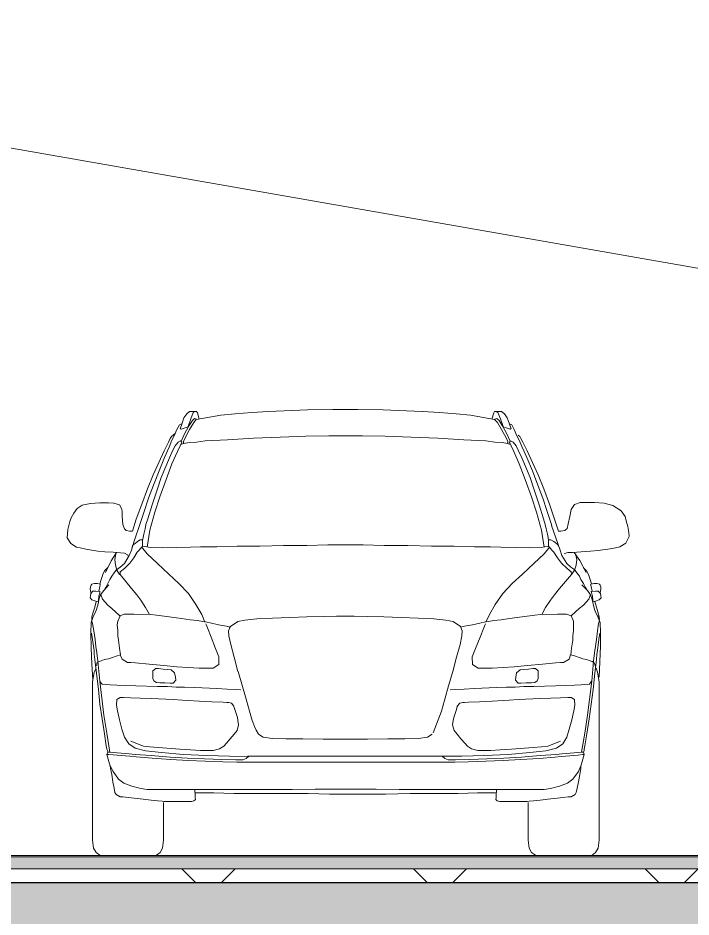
# Model space of a CAD drawing. Header units: millimetres. Extents: x 51154 to 151340, y -24069 to 30962.
# Drawn here: x 66557 to 69023, y -10575 to -7280 of the extents above; entities that cross this region are included whole.
import ezdxf

# ---------------------------------------------------------------- set-up
doc = ezdxf.new("R2010")
doc.units = ezdxf.units.MM
for name, color, linetype, lineweight in [('Общие ребра', 7, 'Continuous', 9), ('Отделка 1 _4_-1', 7, 'Continuous', 9), ('Стены', 7, 'Continuous', 9), ('Структура _1_', 7, 'Continuous', 18), ('Штриховка разреза-2', 7, 'Continuous', 9)]:
    doc.layers.add(name, color=color, linetype=linetype, lineweight=lineweight)
doc.layers.add('Парковка-1', color=7, linetype='Continuous', lineweight=9, true_color=0xaaaaaa)
doc.layers.add('Элементы узлов-1', color=7, linetype='Continuous', lineweight=9, true_color=0xaaaaaa)

# ---------------------------------------------------------------- blocks, each defined once
blk = doc.blocks.new('Стена монолитная - Стена монолитная-463893-Разрез 1-1')
at = {"layer": 'Стены'}
blk.add_line((61831.6, -10450), (82083.6, -10450), dxfattribs=at)
blk = doc.blocks.new('Парковка_одиночная - Средний класс 5500х2500мм-8505123-Разрез 1-1')
at = {"layer": 'Элементы узлов-1'}
for p, q in [((67175, -8731.1), (67164.9, -8745.8)), ((67185.8, -8722.6), (67175, -8731.1)), ((67188.1, -8721.8), (67185.8, -8722.6)), ((67188.1, -8721.8), (67205.9, -8721.8)), ((67198.9, -8725.7), (67189.7, -8748.9)), ((67205.9, -8721.8), (67198.9, -8725.7)), ((67205.9, -8721.8), (67208.2, -8721.8)), ((67208.2, -8721.8), (67211.3, -8721.8)), ((67214.4, -8727.2), (67211.3, -8721.8)), ((67220.6, -8749.7), (67214.4, -8727.2)), ((67299.5, -8735.7), (67352.1, -8730.3)), ((67352.1, -8730.3), (67413.2, -8725.7)), ((67413.2, -8725.7), (67475.1, -8721.8)), ((67475.1, -8721.8), (67617.9, -8716.4)), ((67617.9, -8716.4), (67710.8, -8715)), ((67710.8, -8715), (67756.6, -8715)), ((67756.6, -8715), (67802.4, -8715)), ((67802.4, -8715), (67895.3, -8716.4)), ((67895.3, -8716.4), (68038.2, -8721.8)), ((68039.7, -8721.8), (68101.6, -8725.7)), ((68101.6, -8725.7), (68162.7, -8730.3)), ((68162.7, -8730.3), (68215.3, -8735.7)), ((68293.4, -8749.7), (68300.4, -8727.2)), ((68300.4, -8727.2), (68303.5, -8721.8)), ((68305, -8721.8), (68303.5, -8721.8)), ((68307.3, -8721.8), (68305, -8721.8)), ((68325.1, -8721.8), (68307.3, -8721.8)), ((68308.9, -8721.8), (68315.8, -8725.7)), ((68315.8, -8725.7), (68325.1, -8748.9)), ((68325.1, -8721.8), (68329, -8722.6)), ((68329, -8722.6), (68339.8, -8731.1)), ((68339.8, -8731.1), (68349.9, -8745.8)), ((67157.9, -8764.4), (67151, -8785.3)), ((67164.9, -8745.8), (67157.9, -8764.4)), ((67189.7, -8748.9), (67180.4, -8776.7)), ((67184.2, -8772.9), (67195.8, -8755.1)), ((67200.5, -8762.8), (67185.8, -8788.3)), ((67195.8, -8755.1), (67203.6, -8747.4)), ((67209.8, -8752), (67200.5, -8762.8)), ((67203.6, -8747.4), (67210.5, -8750.4)), ((67210.5, -8751.2), (67299.5, -8735.7)), ((68215.3, -8735.7), (68303.5, -8751.2)), ((68303.5, -8752), (68314.3, -8762.8)), ((68311.2, -8747.4), (68304.2, -8750.4)), ((68319.7, -8755.1), (68311.2, -8747.4)), ((68314.3, -8762.8), (68329, -8788.3)), ((68331.3, -8772.9), (68319.7, -8755.1)), ((68325.1, -8748.9), (68334.4, -8776.7)), ((68349.9, -8745.8), (68356.8, -8764.4)), ((68356.8, -8764.4), (68363.8, -8785.3)), ((67139.4, -8787.6), (67129.3, -8810.8)), ((67148.7, -8771.3), (67139.4, -8787.6)), ((67155.6, -8766.7), (67148.7, -8771.3)), ((67154.1, -8786.8), (67151, -8784.5)), ((67169.5, -8782.2), (67154.1, -8786.8)), ((67168.8, -8799.2), (67184.2, -8772.9)), ((67176.5, -8779.8), (67169.5, -8782.2)), ((67185.8, -8788.3), (67169.5, -8818.5)), ((67181.1, -8777.5), (67176.5, -8779.8)), ((68329, -8788.3), (68345.2, -8818.5)), ((68346, -8799.2), (68331.3, -8772.9)), ((68332.9, -8777.5), (68345.2, -8782.2)), ((68345.2, -8782.2), (68360.7, -8786.8)), ((68357.6, -8766.7), (68366.1, -8771.3)), ((68360.7, -8786.8), (68363.8, -8784.5)), ((68366.1, -8771.3), (68375.4, -8787.6)), ((68375.4, -8787.6), (68385.5, -8810.8)), ((67107.7, -8834.8), (67114.6, -8820.8)), ((67120.8, -8827), (67110.8, -8852.5)), ((67114.6, -8820.8), (67119.3, -8813.9)), ((67119.3, -8813.9), (67133.4, -8801.4)), ((67129.3, -8810.8), (67120.8, -8827)), ((67152.5, -8830.1), (67143.2, -8834.8)), ((67157.2, -8834.8), (67152.5, -8830.1)), ((67154.1, -8830.9), (67168.8, -8799.2)), ((67169.5, -8818.5), (67163.4, -8832.4)), ((67243, -8830.1), (67210.5, -8834)), ((67324.2, -8825.5), (67243, -8830.1)), ((67419.4, -8820.1), (67324.2, -8825.5)), ((67517.6, -8816.2), (67419.4, -8820.1)), ((67612, -8813.1), (67517.6, -8816.2)), ((67695.5, -8811.5), (67612, -8813.1)), ((67728.8, -8810.8), (67695.5, -8811.5)), ((67756.6, -8810.8), (67728.8, -8810.8)), ((67784.5, -8810.8), (67756.6, -8810.8)), ((67819.3, -8811.5), (67784.5, -8810.8)), ((67902, -8813.1), (67819.3, -8811.5)), ((67997.2, -8816.2), (67902, -8813.1)), ((68095.4, -8820.1), (67997.2, -8816.2)), ((68190.5, -8825.5), (68095.4, -8820.1)), ((68271.8, -8830.1), (68190.5, -8825.5)), ((68304.2, -8834), (68271.8, -8830.1)), ((68345.2, -8818.5), (68351.4, -8832.4)), ((68359.9, -8830.9), (68346, -8799.2)), ((68357.6, -8834.8), (68362.2, -8830.1)), ((68362.2, -8830.1), (68371.5, -8834.8)), ((68385.5, -8810.8), (68394, -8827)), ((68395.5, -8813.9), (68390.1, -8808.5)), ((68394, -8827), (68404, -8852.5)), ((68400.1, -8820.8), (68395.5, -8813.9)), ((68407.1, -8834.8), (68400.1, -8820.8)), ((67092.2, -8866.5), (67107.7, -8834.8)), ((67110.8, -8852.5), (67093, -8891.2)), ((67124.7, -8864.1), (67111.5, -8892)), ((67132.4, -8847.9), (67124.7, -8864.1)), ((67143.2, -8834.8), (67132.4, -8847.9)), ((67140.9, -8868.8), (67151, -8847.9)), ((67151, -8847.9), (67157.2, -8834.8)), ((67164.1, -8839.4), (67153.1, -8843.3)), ((67163.4, -8832.4), (67163.4, -8837.1)), ((67163.4, -8837.1), (67165.7, -8839.4)), ((67183.5, -8836.3), (67164.1, -8839.4)), ((67210.5, -8834), (67183.5, -8836.3)), ((68331.3, -8836.3), (68304.2, -8834)), ((68350.6, -8839.4), (68331.3, -8836.3)), ((68351.4, -8837.1), (68349.1, -8839.4)), ((68361.5, -8843.3), (68350.6, -8839.4)), ((68351.4, -8832.4), (68351.4, -8837.1)), ((68364.6, -8847.9), (68357.6, -8834.8)), ((68373.9, -8868.8), (68364.6, -8847.9)), ((68371.5, -8834.8), (68382.4, -8847.9)), ((68382.4, -8847.9), (68390.1, -8864.1)), ((68390.1, -8864.1), (68403.2, -8892)), ((68404, -8852.5), (68421.8, -8891.2)), ((68422.6, -8866.5), (68407.1, -8834.8)), ((67072.9, -8909), (67092.2, -8866.5)), ((67093, -8891.2), (67073.6, -8939.9)), ((67111.5, -8892), (67081.4, -8963.9)), ((67120.8, -8913.6), (67140.9, -8868.8)), ((68394, -8913.6), (68373.9, -8868.8)), ((68403.2, -8892), (68433.4, -8963.9)), ((68421.8, -8891.2), (68442.7, -8939.9)), ((68441.9, -8909), (68422.6, -8866.5)), ((67052, -8954.6), (67072.9, -8909)), ((67099.2, -8971.7), (67120.8, -8913.6)), ((68415.6, -8971.7), (68394, -8913.6)), ((68462.8, -8954.6), (68441.9, -8909)), ((67031.1, -9005.7), (67052, -8954.6)), ((67073.6, -8939.9), (67052.7, -8991.8)), ((68442.7, -8939.9), (68462, -8991.8)), ((68483.7, -9005.7), (68462.8, -8954.6)), ((67052.7, -8991.8), (67035, -9039.7)), ((67081.4, -8963.9), (67066.7, -9008.8)), ((67076.7, -9034.3), (67099.2, -8971.7)), ((68438.1, -9034.3), (68415.6, -8971.7)), ((68433.4, -8963.9), (68448.1, -9008.8)), ((68462, -8991.8), (68479.8, -9039.7)), ((67010.2, -9062.2), (67031.1, -9005.7)), ((67066.7, -9008.8), (67048.9, -9063.7)), ((68448.1, -9008.8), (68466.7, -9063.7)), ((68504.6, -9062.2), (68483.7, -9005.7)), ((66822.3, -9059.1), (66792.1, -9066)), ((66857.1, -9056.7), (66822.3, -9059.1)), ((66888.8, -9056.7), (66857.1, -9056.7)), ((66908.1, -9057.5), (66888.8, -9056.7)), ((66928.2, -9063.7), (66908.1, -9057.5)), ((67035, -9039.7), (67018.7, -9088.5)), ((67058.2, -9091.5), (67076.7, -9034.3)), ((68456.6, -9091.5), (68438.1, -9034.3)), ((68479.8, -9039.7), (68496.1, -9088.5)), ((68595.8, -9062.9), (68616.7, -9056)), ((68616.7, -9056), (68636.8, -9055.2)), ((68636.8, -9055.2), (68669.3, -9056)), ((68669.3, -9056), (68704.9, -9058.3)), ((68704.9, -9058.3), (68736.6, -9066.8)), ((66761.1, -9094.6), (66751.9, -9112.4)), ((66773.5, -9077.6), (66761.1, -9094.6)), ((66792.1, -9066), (66773.5, -9077.6)), ((66937.5, -9079.9), (66928.2, -9063.7)), ((66938.3, -9090), (66937.5, -9079.9)), ((66938.3, -9105.5), (66938.3, -9090)), ((66990.1, -9117.1), (67010.2, -9062.2)), ((67018.7, -9088.5), (67001.7, -9140.3)), ((67048.9, -9063.7), (67032.6, -9115.5)), ((67039.6, -9157.3), (67058.2, -9091.5)), ((68475.2, -9157.3), (68456.6, -9091.5)), ((68466.7, -9063.7), (68482.1, -9115.5)), ((68496.1, -9088.5), (68513.1, -9140.3)), ((68523.1, -9117.1), (68504.6, -9062.2)), ((68578.8, -9107), (68584.2, -9080.7)), ((68584.2, -9080.7), (68595.8, -9062.9)), ((68736.6, -9066.8), (68767.6, -9086.1)), ((68767.6, -9086.1), (68781.5, -9107)), ((66747.2, -9124.8), (66738.7, -9155)), ((66751.9, -9112.4), (66747.2, -9124.8)), ((66940.6, -9136.4), (66938.3, -9105.5)), ((66976.2, -9161.2), (66990.1, -9117.1)), ((67032.6, -9115.5), (67025.7, -9136.4)), ((68482.1, -9115.5), (68489.1, -9136.4)), ((68537.1, -9161.2), (68523.1, -9117.1)), ((68572.6, -9134.1), (68578.8, -9107)), ((68781.5, -9107), (68786.1, -9123.3)), ((68786.1, -9123.3), (68792.3, -9144.1)), ((66738.7, -9155), (66736.4, -9185.1)), ((66946.8, -9152.7), (66940.6, -9136.4)), ((66953.7, -9158.8), (66946.8, -9152.7)), ((66966.1, -9161.2), (66953.7, -9158.8)), ((67001.7, -9140.3), (66986.2, -9185.9)), ((67022.6, -9151.9), (67017.9, -9171.2)), ((67025.7, -9136.4), (67022.6, -9151.9)), ((67029.5, -9219.9), (67039.6, -9157.3)), ((68484.5, -9219.9), (68475.2, -9157.3)), ((68489.1, -9136.4), (68492.2, -9151.9)), ((68492.2, -9151.9), (68496.8, -9171.2)), ((68512.4, -9139.4), (68543.2, -9230.8)), ((68537.8, -9160.4), (68546.3, -9160.4)), ((68546.3, -9160.4), (68561, -9158.1)), ((68561, -9158.1), (68569.5, -9151.1)), ((68569.5, -9151.1), (68572.6, -9134.1)), ((68792.3, -9144.1), (68795.4, -9165)), ((66736.4, -9185.1), (66750.3, -9206)), ((66974.6, -9161.2), (66966.1, -9161.2)), ((66986.2, -9185.9), (66981.6, -9200.6)), ((67004.8, -9192.9), (66994.7, -9199.1)), ((67013.3, -9192.1), (67004.8, -9192.9)), ((67015.6, -9184.4), (67013.3, -9194.4)), ((67017.9, -9171.2), (67015.6, -9184.4)), ((68496.8, -9171.2), (68499.2, -9184.4)), ((68499.2, -9184.4), (68501.5, -9194.4)), ((68500.7, -9192.1), (68510, -9192.9)), ((68510, -9192.9), (68520.8, -9199.1)), ((68796.9, -9180.5), (68783.8, -9204.5)), ((68795.4, -9165), (68796.9, -9180.5)), ((66750.3, -9206), (66771.2, -9219.2)), ((66771.2, -9219.2), (66785.1, -9222.3)), ((66785.1, -9222.3), (66805.2, -9226.9)), ((66979.3, -9209.1), (66972.3, -9230.8)), ((66976.9, -9213.8), (66975.4, -9220.7)), ((66979.3, -9211.4), (66976.9, -9215.3)), ((66981.6, -9200.6), (66979.3, -9209.1)), ((66985.5, -9206), (66979.3, -9211.4)), ((66994.7, -9199.1), (66985.5, -9206)), ((67012.5, -9216.9), (66994, -9237.7)), ((67030.3, -9243.2), (67009.4, -9218.4)), ((67013.3, -9194.4), (67013.3, -9207.6)), ((67013.3, -9207.6), (67013.3, -9216.9)), ((67041.9, -9220.7), (67014.1, -9216.1)), ((67086, -9222.3), (67041.9, -9220.7)), ((67137.1, -9220.7), (67086, -9222.3)), ((67188.9, -9219.9), (67137.1, -9220.7)), ((67226, -9218.4), (67188.9, -9219.9)), ((67285.6, -9217.6), (67226, -9218.4)), ((67359.8, -9216.1), (67285.6, -9217.6)), ((67443.4, -9215.3), (67359.8, -9216.1)), ((67530, -9213.8), (67443.4, -9215.3)), ((67615.8, -9213), (67530, -9213.8)), ((67692.4, -9211.4), (67615.8, -9213)), ((67756.6, -9211.4), (67692.4, -9211.4)), ((67757.4, -9211.4), (67821.6, -9211.4)), ((67821.6, -9211.4), (67898.9, -9213)), ((67898.9, -9213), (67984.8, -9213.8)), ((67984.8, -9213.8), (68072.2, -9215.3)), ((68072.2, -9215.3), (68155.7, -9216.1)), ((68155.7, -9216.1), (68230, -9217.6)), ((68230, -9217.6), (68288.8, -9218.4)), ((68288.8, -9218.4), (68325.9, -9219.9)), ((68325.9, -9219.9), (68378.5, -9220.7)), ((68378.5, -9220.7), (68429.5, -9222.3)), ((68429.5, -9222.3), (68473.6, -9220.7)), ((68473.6, -9220.7), (68501.5, -9216.1)), ((68484.5, -9243.2), (68505.3, -9218.4)), ((68501.5, -9194.4), (68501.5, -9207.6)), ((68501.5, -9207.6), (68501.5, -9216.9)), ((68501.5, -9216.9), (68520.8, -9237.7)), ((68520.8, -9199.1), (68530.1, -9206)), ((68530.1, -9206), (68534.7, -9211.4)), ((68534.7, -9211.4), (68537.1, -9215.3)), ((68727.3, -9225.4), (68683.2, -9231.5)), ((68746.7, -9222.3), (68727.3, -9225.4)), ((68762.1, -9218.4), (68746.7, -9222.3)), ((68783.8, -9204.5), (68762.1, -9218.4)), ((66805.2, -9226.9), (66849.3, -9233.9)), ((66849.3, -9233.9), (66874.8, -9236.2)), ((66874.8, -9236.2), (66905.8, -9237.7)), ((66918.2, -9239.3), (66898.1, -9269.4)), ((66905.8, -9237.7), (66932.9, -9240.1)), ((66911.2, -9264), (66915.8, -9243.2)), ((66932.9, -9240.1), (66947.6, -9240.8)), ((66964.6, -9249.3), (66946.8, -9278.7)), ((66947.6, -9240.8), (66958.4, -9247.8)), ((66958.4, -9247.8), (66961.4, -9254.6)), ((66972.3, -9230.8), (66964.6, -9249.3)), ((66981.6, -9258.6), (66966.1, -9278)), ((66994, -9237.7), (66981.6, -9258.6)), ((67067.4, -9278.7), (67030.3, -9243.2)), ((68447.3, -9278.7), (68484.5, -9243.2)), ((68520.8, -9237.7), (68534, -9258.6)), ((68534, -9258.6), (68548.7, -9278)), ((68543.2, -9230.8), (68550.2, -9249.3)), ((68550.2, -9249.3), (68568, -9278.7)), ((68564.9, -9240.8), (68557.9, -9243.9)), ((68571.9, -9239.3), (68564.9, -9240.8)), ((68588.9, -9238.5), (68571.9, -9239.3)), ((68620.6, -9236.2), (68588.9, -9238.5)), ((68595.1, -9238.5), (68616, -9268.7)), ((68604.3, -9264), (68599.7, -9243.2)), ((68655.4, -9233.9), (68620.6, -9236.2)), ((68683.2, -9231.5), (68655.4, -9233.9)), ((66898.1, -9269.4), (66877.2, -9312.8)), ((66913.5, -9284.9), (66911.2, -9264)), ((66918.9, -9303.5), (66913.5, -9284.9)), ((66930.5, -9292.7), (66921.3, -9300.4)), ((66946.8, -9278.7), (66930.5, -9292.7)), ((66966.1, -9278), (66946.8, -9298.1)), ((67109.2, -9318.2), (67067.4, -9278.7)), ((68405.6, -9318.2), (68447.3, -9278.7)), ((68548.7, -9278), (68568.8, -9298.1)), ((68568, -9278.7), (68582.7, -9292.7)), ((68582.7, -9292.7), (68593.5, -9300.4)), ((68595.8, -9303.5), (68602, -9284.9)), ((68602, -9284.9), (68604.3, -9264)), ((68616, -9268.7), (68638.4, -9312.8)), ((66867.1, -9319), (66860.9, -9337.5)), ((66874.1, -9305.8), (66867.1, -9319)), ((66885.7, -9293.4), (66874.1, -9305.8)), ((66909.7, -9313.5), (66900.4, -9325.9)), ((66915.8, -9305), (66909.7, -9313.5)), ((66921.3, -9300.4), (66915.8, -9305)), ((66928.2, -9319), (66918.9, -9303.5)), ((66931.3, -9309.7), (66930.5, -9319.7)), ((66930.5, -9319.7), (66973.1, -9370.8)), ((66946.8, -9298.1), (66931.3, -9309.7)), ((67146.3, -9352.2), (67109.2, -9318.2)), ((68368.4, -9352.2), (68405.6, -9318.2)), ((68585, -9319.7), (68541.7, -9370.8)), ((68568.8, -9298.1), (68583.5, -9309.7)), ((68583.5, -9309.7), (68585, -9319.7)), ((68585.8, -9319), (68595.8, -9303.5)), ((68593.5, -9300.4), (68598.9, -9305)), ((68598.9, -9305), (68605.1, -9313.5)), ((68605.1, -9313.5), (68614.4, -9325.9)), ((68628.3, -9293.4), (68640.7, -9305.8)), ((68640.7, -9305.8), (68647.7, -9319)), ((68647.7, -9319), (68653.9, -9337.5)), ((66824.6, -9359.2), (66826.9, -9355.3)), ((66826.9, -9355.3), (66835.4, -9353)), ((66835.4, -9353), (66847.8, -9353)), ((66847.8, -9353), (66857.1, -9354.5)), ((66860.9, -9337.5), (66856.3, -9353.8)), ((66857.1, -9354.5), (66858.6, -9355.3)), ((66857.8, -9356.1), (66857.1, -9363)), ((66889.5, -9357.6), (66871, -9378.5)), ((66885.7, -9353), (66878.7, -9367.7)), ((66893.4, -9337.5), (66885.7, -9353)), ((66900.4, -9325.9), (66893.4, -9337.5)), ((67181.1, -9389.3), (67146.3, -9352.2)), ((68333.6, -9389.3), (68368.4, -9352.2)), ((68614.4, -9325.9), (68619.8, -9337.5)), ((68619.8, -9337.5), (68629.1, -9353)), ((68623.7, -9357.6), (68643.8, -9378.5)), ((68629.1, -9353), (68636.1, -9367.7)), ((68653.9, -9337.5), (68658.5, -9353.8)), ((68655.4, -9356.1), (68657.7, -9363)), ((68657.7, -9354.5), (68656.2, -9355.3)), ((68667, -9353), (68657.7, -9354.5)), ((68679.4, -9353), (68667, -9353)), ((68687.9, -9355.3), (68679.4, -9353)), ((68690.2, -9359.2), (68687.9, -9355.3)), ((66821.5, -9373.1), (66822.3, -9364.6)), ((66823.8, -9385.5), (66821.5, -9373.1)), ((66822.3, -9364.6), (66824.6, -9359.2)), ((66823, -9388.6), (66822.3, -9397.8)), ((66831.5, -9380.1), (66823, -9388.6)), ((66841.6, -9380.1), (66831.5, -9380.1)), ((66857, -9381.6), (66841.6, -9380.1)), ((66852.4, -9399.4), (66856.3, -9387)), ((66857.1, -9363), (66853.2, -9380.8)), ((66856.3, -9387), (66857.1, -9380.8)), ((66871, -9378.5), (66859.4, -9394)), ((66878.7, -9367.7), (66874.8, -9373.9)), ((66973.1, -9370.8), (66991.6, -9394)), ((67209, -9429.6), (67181.1, -9389.3)), ((68305.8, -9429.6), (68333.6, -9389.3)), ((68541.7, -9370.8), (68523.1, -9394)), ((68636.1, -9367.7), (68639.9, -9373.9)), ((68643.8, -9378.5), (68655.4, -9394)), ((68656.9, -9381.6), (68673.2, -9380.1)), ((68657.7, -9363), (68661.6, -9380.8)), ((68658.5, -9387), (68657.7, -9380.8)), ((68662.4, -9399.4), (68658.5, -9387)), ((68673.2, -9380.1), (68683.2, -9380.1)), ((68683.2, -9380.1), (68691.8, -9388.6)), ((68692.5, -9364.6), (68690.2, -9359.2)), ((68690.2, -9385.5), (68693.3, -9373.1)), ((68691.8, -9388.6), (68692.5, -9397.8)), ((68693.3, -9373.1), (68692.5, -9364.6)), ((66822.3, -9397.8), (66820.7, -9404.8)), ((66820.7, -9404.8), (66827.7, -9412.5)), ((66827.7, -9412.5), (66841.6, -9417.2)), ((66843.1, -9418), (66838.5, -9438.8)), ((66841.6, -9417.2), (66850.9, -9419.5)), ((66854.7, -9407.9), (66850.1, -9427.2)), ((66850.1, -9420.3), (66851.6, -9413.3)), ((66851.6, -9413.3), (66852.4, -9399.4)), ((66859.4, -9394), (66854.7, -9407.9)), ((66866.3, -9409.4), (66860.2, -9392.4)), ((66875.6, -9421.1), (66866.3, -9409.4)), ((66885.7, -9431.9), (66875.6, -9421.1)), ((66991.6, -9394), (67007.1, -9414.1)), ((67007.1, -9414.1), (67024.1, -9440.4)), ((68508.4, -9414.1), (68489.9, -9440.4)), ((68523.1, -9394), (68508.4, -9414.1)), ((68629.1, -9431.9), (68639.2, -9421.1)), ((68639.2, -9421.1), (68648.4, -9409.4)), ((68648.4, -9409.4), (68654.6, -9392.4)), ((68655.4, -9394), (68660, -9407.9)), ((68660, -9407.9), (68664.7, -9427.2)), ((68663.1, -9413.3), (68662.4, -9399.4)), ((68663.1, -9420.3), (68663.1, -9413.3)), ((68673.2, -9417.2), (68663.9, -9419.5)), ((68670.9, -9418), (68676.3, -9438.8)), ((68687.1, -9412.5), (68673.2, -9417.2)), ((68694.1, -9404.8), (68687.1, -9412.5)), ((68692.5, -9397.8), (68694.1, -9404.8)), ((66838.5, -9438.8), (66830, -9464.4)), ((66844.7, -9447.3), (66840, -9459.7)), ((66850.1, -9427.2), (66844.7, -9447.3)), ((66901.1, -9444.3), (66885.7, -9431.9)), ((66929.8, -9471.3), (66901.1, -9444.3)), ((67024.1, -9440.4), (67038.1, -9465.9)), ((67229.9, -9465.9), (67209, -9429.6)), ((68284.9, -9465.9), (68305.8, -9429.6)), ((68489.9, -9440.4), (68476.7, -9465.9)), ((68583.5, -9471.3), (68613.6, -9444.3)), ((68613.6, -9444.3), (68629.1, -9431.9)), ((68664.7, -9427.2), (68670.1, -9447.3)), ((68670.1, -9447.3), (68674, -9459.7)), ((68676.3, -9438.8), (68684.8, -9464.4)), ((66830.8, -9478.3), (66824.6, -9495.3)), ((66826.1, -9488.3), (66830, -9499.2)), ((66827.7, -9475.2), (66826.9, -9484.5)), ((66830, -9464.4), (66827.7, -9475.2)), ((66833.9, -9471.3), (66830.8, -9477.5)), ((66840, -9459.7), (66833.9, -9471.3)), ((66931.3, -9471.3), (66922, -9490.7)), ((66946, -9464.4), (66931.3, -9471.3)), ((66959.2, -9464.4), (66946, -9464.4)), ((66980.8, -9464.4), (66959.2, -9464.4)), ((67043.5, -9466.7), (66980.8, -9464.4)), ((67064.4, -9469), (67043.5, -9466.7)), ((67092.2, -9472.1), (67064.4, -9469)), ((67156.4, -9480.6), (67092.2, -9472.1)), ((67187.3, -9485.3), (67156.4, -9480.6)), ((67214.4, -9488.3), (67187.3, -9485.3)), ((67233.7, -9492.2), (67214.4, -9488.3)), ((67241.5, -9493.8), (67229.9, -9465.9)), ((67388.4, -9486.8), (67362.1, -9491.4)), ((67432.5, -9482.2), (67388.4, -9486.8)), ((67489.8, -9479.1), (67432.5, -9482.2)), ((67552.4, -9476.7), (67489.8, -9479.1)), ((67615.8, -9474.4), (67552.4, -9476.7)), ((67675.4, -9472.9), (67615.8, -9474.4)), ((67724.1, -9472.1), (67675.4, -9472.9)), ((67756.6, -9472.1), (67724.1, -9472.1)), ((67789.1, -9472.1), (67756.6, -9472.1)), ((67837.8, -9472.9), (67789.1, -9472.1)), ((67897.4, -9474.4), (67837.8, -9472.9)), ((67960.8, -9476.7), (67897.4, -9474.4)), ((68023.5, -9479.1), (67960.8, -9476.7)), ((68080.7, -9482.2), (68023.5, -9479.1)), ((68124.8, -9486.8), (68080.7, -9482.2)), ((68151.1, -9491.4), (68124.8, -9486.8)), ((68271.8, -9493.8), (68284.9, -9465.9)), ((68281, -9492.2), (68300.4, -9488.3)), ((68300.4, -9488.3), (68327.4, -9485.3)), ((68327.4, -9485.3), (68358.4, -9480.6)), ((68358.4, -9480.6), (68422.6, -9472.1)), ((68422.6, -9472.1), (68450.4, -9469)), ((68450.4, -9469), (68471.3, -9466.7)), ((68471.3, -9466.7), (68534, -9464.4)), ((68534, -9464.4), (68555.6, -9464.4)), ((68555.6, -9464.4), (68567.2, -9464.4)), ((68567.2, -9464.4), (68583.5, -9471.3)), ((68583.5, -9471.3), (68592.7, -9490.7)), ((68674, -9459.7), (68680.9, -9471.3)), ((68680.9, -9471.3), (68684, -9477.5)), ((68683.2, -9478.3), (68690.2, -9495.3)), ((68684.8, -9464.4), (68687.1, -9475.2)), ((68687.9, -9488.3), (68684.8, -9499.2)), ((68687.1, -9475.2), (68687.9, -9484.5)), ((66824.6, -9495.3), (66823.8, -9534)), ((66830, -9499.2), (66834.6, -9525.5)), ((66922, -9490.7), (66920.5, -9504.6)), ((66920.5, -9504.6), (66922, -9524.7)), ((67244.6, -9493), (67233.7, -9492.2)), ((67250, -9494.5), (67244.6, -9493)), ((67246.1, -9503), (67244.6, -9499.9)), ((67250.8, -9514.6), (67246.1, -9503)), ((67260.8, -9496.9), (67250, -9494.5)), ((67264.7, -9549.4), (67250.8, -9514.6)), ((67291, -9503.8), (67260.8, -9496.9)), ((67321.1, -9509.2), (67291, -9503.8)), ((67330.4, -9511.5), (67321.1, -9509.2)), ((67335.1, -9510), (67328.1, -9525.5)), ((67333.6, -9513.2), (67330.4, -9511.5)), ((67362.1, -9491.4), (67335.1, -9510)), ((68178.2, -9510), (68151.1, -9491.4)), ((68185.1, -9525.5), (68178.2, -9510)), ((68179.6, -9513.1), (68183.6, -9511.5)), ((68183.6, -9511.5), (68192.9, -9509.2)), ((68192.9, -9509.2), (68223, -9503.8)), ((68223, -9503.8), (68254, -9496.9)), ((68250.1, -9549.4), (68264, -9514.6)), ((68254, -9496.9), (68264.8, -9494.5)), ((68264, -9514.6), (68268.7, -9503)), ((68264.8, -9494.5), (68270.2, -9493)), ((68268.7, -9503), (68270.2, -9499.9)), ((68270.2, -9493), (68281, -9492.2)), ((68592.7, -9490.7), (68592.7, -9504.6)), ((68592.7, -9504.6), (68592.7, -9524.7)), ((68684.8, -9499.2), (68680.9, -9525.5)), ((68690.2, -9495.3), (68691.8, -9532.4)), ((66823.8, -9534), (66824.6, -9588.1)), ((66826.1, -9534.8), (66823.9, -9537.8)), ((66826.9, -9541.7), (66826.1, -9534.8)), ((66829.2, -9558), (66826.9, -9541.7)), ((66834.6, -9525.5), (66839.3, -9558)), ((66922, -9524.7), (66922.8, -9544)), ((66922.8, -9544), (66925.1, -9560.3)), ((67280.9, -9590.4), (67264.7, -9549.4)), ((67328.1, -9525.5), (67329.7, -9544.8)), ((67329.7, -9544.8), (67336.6, -9576.5)), ((68176.6, -9576.5), (68183.6, -9544.8)), ((68183.6, -9544.8), (68185.1, -9525.5)), ((68233.9, -9590.4), (68250.1, -9549.4)), ((68590.4, -9544), (68589.7, -9560.3)), ((68592.7, -9524.7), (68590.4, -9544)), ((68680.9, -9525.5), (68676.3, -9558)), ((68685.6, -9558), (68687.9, -9541.7)), ((68687.9, -9541.7), (68689.4, -9534.8)), ((68689.4, -9534.8), (68691.8, -9537.8)), ((68691.8, -9532.4), (68691.8, -9582.7)), ((66824.6, -9588.1), (66826.9, -9647.7)), ((66835.4, -9598.2), (66829.2, -9558)), ((66839.3, -9558), (66842.4, -9583.5)), ((66842.4, -9583.5), (66846.2, -9606.7)), ((66925.1, -9560.3), (66929, -9589.7)), ((67336.6, -9576.5), (67349, -9622.9)), ((68164.2, -9622.9), (68176.6, -9576.5)), ((68589.7, -9560.3), (68585.8, -9589.7)), ((68673.2, -9583.5), (68669.3, -9606.7)), ((68676.3, -9558), (68673.2, -9583.5)), ((68680.1, -9598.2), (68685.6, -9558)), ((68691.8, -9582.7), (68687.1, -9696.4)), ((66836.2, -9611.3), (66835.4, -9598.2)), ((66838.5, -9630.7), (66836.2, -9611.3)), ((66846.2, -9606.7), (66849.3, -9636.9)), ((66919.7, -9617.5), (66898.8, -9624.5)), ((66929, -9615.2), (66919.7, -9617.5)), ((66929, -9589.7), (66932.1, -9613.6)), ((66932.1, -9614.4), (66929, -9615.2)), ((66931.4, -9614.6), (66938.3, -9629.9)), ((67293.3, -9621.4), (67280.9, -9590.4)), ((67293.3, -9649.2), (67293.3, -9621.4)), ((68221.5, -9621.4), (68233.9, -9590.4)), ((68222.2, -9649.2), (68221.5, -9621.4)), ((68581.9, -9614.4), (68576.5, -9629.9)), ((68585.8, -9589.7), (68582.7, -9613.6)), ((68582.7, -9614.4), (68586.6, -9615.2)), ((68586.6, -9615.2), (68595.8, -9617.5)), ((68595.8, -9617.5), (68616.7, -9624.5)), ((68669.3, -9606.7), (68666.2, -9636.9)), ((68676.3, -9630.7), (68678.6, -9611.3)), ((68678.6, -9611.3), (68680.1, -9598.2)), ((66826.9, -9647.7), (66830.8, -9705.7)), ((66844.7, -9681.7), (66838.5, -9630.7)), ((66845.5, -9650), (66843.1, -9654.6)), ((66846.2, -9643), (66845.5, -9650)), ((66854.7, -9638.4), (66846.2, -9643)), ((66849.3, -9636.9), (66856.3, -9710.3)), ((66861.7, -9636.1), (66854.7, -9638.4)), ((66874.1, -9631.4), (66861.7, -9636.1)), ((66888, -9628.3), (66874.1, -9631.4)), ((66898.8, -9624.5), (66888, -9628.3)), ((66938.3, -9629.9), (66958.4, -9641.5)), ((66958.4, -9641.5), (66970, -9642.3)), ((66970, -9642.3), (66987, -9643.8)), ((66987, -9643.8), (67037.3, -9648.5)), ((67037.3, -9648.5), (67091.4, -9653.1)), ((67091.4, -9653.1), (67139.4, -9657.7)), ((67271.6, -9663.2), (67293.3, -9649.2)), ((67349, -9622.9), (67362.9, -9674.8)), ((68150.3, -9674.8), (68164.2, -9622.9)), ((68243.1, -9663.2), (68222.2, -9649.2)), ((68423.4, -9653.1), (68375.4, -9657.7)), ((68479, -9648.5), (68423.4, -9653.1)), ((68527.8, -9643.8), (68479, -9648.5)), ((68544.8, -9642.3), (68527.8, -9643.8)), ((68556.4, -9641.5), (68544.8, -9642.3)), ((68576.5, -9629.9), (68556.4, -9641.5)), ((68616.7, -9624.5), (68626.8, -9628.3)), ((68626.8, -9628.3), (68640.7, -9631.4)), ((68640.7, -9631.4), (68653.9, -9636.1)), ((68653.9, -9636.1), (68660.8, -9638.4)), ((68666.2, -9636.9), (68659.3, -9710.3)), ((68660.8, -9638.4), (68668.5, -9643)), ((68668.5, -9643), (68670.9, -9650)), ((68670.9, -9681.7), (68676.3, -9630.7)), ((68670.9, -9650), (68672.4, -9654.6)), ((66830, -9713.4), (66836.2, -9678.6)), ((66836.2, -9678.6), (66841.6, -9665.5)), ((66851.6, -9741.3), (66844.7, -9681.7)), ((67051.2, -9672.4), (67062, -9663.9)), ((67051.2, -9686.4), (67051.2, -9672.4)), ((67051.2, -9701.1), (67051.2, -9686.4)), ((67062, -9663.9), (67071.3, -9663.9)), ((67071.3, -9663.9), (67088.3, -9666.2)), ((67088.3, -9666.2), (67106.1, -9667.8)), ((67106.1, -9667.8), (67117.7, -9668.6)), ((67117.7, -9668.6), (67130.1, -9680.2)), ((67130.1, -9680.2), (67134, -9695.6)), ((67139.4, -9657.7), (67179.6, -9660.1)), ((67179.6, -9660.1), (67220.6, -9662.4)), ((67220.6, -9662.4), (67253.1, -9663.2)), ((67253.1, -9663.2), (67271.6, -9663.2)), ((67363.5, -9675.1), (67392.3, -9776.1)), ((68134.8, -9727.3), (68150.3, -9674.8)), ((68261.7, -9663.2), (68243.1, -9663.2)), ((68294.2, -9662.4), (68261.7, -9663.2)), ((68335.2, -9660.1), (68294.2, -9662.4)), ((68375.4, -9657.7), (68335.2, -9660.1)), ((68383.1, -9680.2), (68380.8, -9695.6)), ((68397.1, -9668.6), (68383.1, -9680.2)), ((68408.7, -9667.8), (68397.1, -9668.6)), ((68427.2, -9666.2), (68408.7, -9667.8)), ((68443.5, -9663.9), (68427.2, -9666.2)), ((68452.7, -9663.9), (68443.5, -9663.9)), ((68463.6, -9672.4), (68452.7, -9663.9)), ((68463.6, -9686.4), (68463.6, -9672.4)), ((68463.6, -9701.1), (68463.6, -9686.4)), ((68664.7, -9741.3), (68670.9, -9681.7)), ((68677.1, -9667), (68674.7, -9663.2)), ((68680.1, -9677.1), (68677.1, -9667)), ((68686.3, -9713.4), (68680.1, -9677.1)), ((66830, -10293.5), (66830, -9713.4)), ((66856.3, -9710.3), (66871.8, -9835.6)), ((66864.8, -9721.2), (66856.4, -9711.2)), ((66881, -9722.7), (66864.8, -9721.2)), ((67055.1, -9709.6), (67051.2, -9701.1)), ((67064.4, -9715), (67055.1, -9709.6)), ((67076, -9716.5), (67064.4, -9715)), ((67095.3, -9716.5), (67076, -9716.5)), ((67113.9, -9717.3), (67095.3, -9716.5)), ((67125.5, -9717.3), (67113.9, -9717.3)), ((67134.7, -9707.2), (67125.5, -9717.3)), ((67134, -9695.6), (67134.7, -9707.2)), ((68380.8, -9695.6), (68380, -9707.2)), ((68380, -9707.2), (68389.3, -9717.3)), ((68389.3, -9717.3), (68399.4, -9717.3)), ((68399.4, -9717.3), (68419.5, -9716.5)), ((68419.5, -9716.5), (68438.1, -9716.5)), ((68438.1, -9716.5), (68450.4, -9715)), ((68450.4, -9715), (68459.7, -9709.6)), ((68459.7, -9709.6), (68463.6, -9701.1)), ((68634.5, -9722.7), (68650.8, -9721.2)), ((68659.3, -9710.3), (68643.8, -9835.6)), ((68650.8, -9721.2), (68658.5, -9711.1)), ((68686.3, -10293.5), (68686.3, -9713.4)), ((66857.1, -9794.6), (66851.6, -9741.3)), ((66895, -9723.5), (66881, -9722.7)), ((66918.9, -9725), (66895, -9723.5)), ((66950.6, -9725.8), (66918.9, -9725)), ((66988.6, -9727.3), (66950.6, -9725.8)), ((67067.4, -9729.7), (66988.6, -9727.3)), ((67104.6, -9730.4), (67067.4, -9729.7)), ((67136.3, -9732), (67104.6, -9730.4)), ((67167.2, -9732.8), (67136.3, -9732)), ((67204.4, -9734.3), (67167.2, -9732.8)), ((67285.6, -9737.4), (67204.4, -9734.3)), ((67322.7, -9739.7), (67285.6, -9737.4)), ((67352.9, -9741.3), (67322.7, -9739.7)), ((67373, -9742), (67352.9, -9741.3)), ((68120.9, -9776.1), (68134.8, -9727.3)), ((68141, -9742), (68161.1, -9741.3)), ((68161.1, -9741.3), (68192.1, -9739.7)), ((68192.1, -9739.7), (68229.2, -9737.4)), ((68229.2, -9737.4), (68310.4, -9734.3)), ((68310.4, -9734.3), (68347.6, -9732.8)), ((68347.6, -9732.8), (68379.3, -9732)), ((68379.3, -9732), (68410.2, -9730.4)), ((68410.2, -9730.4), (68446.6, -9729.7)), ((68446.6, -9729.7), (68526.2, -9727.3)), ((68526.2, -9727.3), (68563.4, -9725.8)), ((68563.4, -9725.8), (68595.8, -9725)), ((68595.8, -9725), (68620.6, -9723.5)), ((68620.6, -9723.5), (68634.5, -9722.7)), ((68657.7, -9794.6), (68664.7, -9741.3)), ((66918.2, -9798.5), (66918.9, -9777.6)), ((66918.9, -9777.6), (66930.5, -9770.7)), ((66930.5, -9770.7), (66943.7, -9770.7)), ((66943.7, -9770.7), (66969.2, -9772.2)), ((66969.2, -9772.2), (67004, -9773)), ((67004, -9773), (67044.2, -9774.5)), ((67044.2, -9774.5), (67125.5, -9777.6)), ((67125.5, -9777.6), (67157.9, -9779.9)), ((67157.9, -9779.9), (67180.4, -9781.5)), ((67180.4, -9781.5), (67220.6, -9783.8)), ((67220.6, -9783.8), (67267, -9786.1)), ((67267, -9786.1), (67308, -9786.9)), ((67308, -9786.9), (67321.9, -9788.5)), ((67392.3, -9776.1), (67404.7, -9820.2)), ((68108.5, -9820.2), (68120.9, -9776.1)), ((68207.6, -9786.9), (68193.6, -9788.5)), ((68247.8, -9786.1), (68207.6, -9786.9)), ((68294.2, -9783.8), (68247.8, -9786.1)), ((68335.2, -9781.5), (68294.2, -9783.8)), ((68356.8, -9779.9), (68335.2, -9781.5)), ((68389.3, -9777.6), (68356.8, -9779.9)), ((68470.5, -9774.5), (68389.3, -9777.6)), ((68510, -9773), (68470.5, -9774.5)), ((68544.8, -9772.2), (68510, -9773)), ((68571.9, -9770.7), (68544.8, -9772.2)), ((68584.2, -9770.7), (68571.9, -9770.7)), ((68595.8, -9777.6), (68584.2, -9770.7)), ((68597.4, -9798.5), (68595.8, -9777.6)), ((66865.6, -9848), (66857.1, -9794.6)), ((66921.3, -9819.4), (66918.2, -9798.5)), ((66928.2, -9851.9), (66921.3, -9819.4)), ((67321.9, -9788.5), (67328.9, -9788.5)), ((67328.9, -9788.5), (67338.9, -9791.5)), ((67338.9, -9791.5), (67348.2, -9802.4)), ((67348.2, -9803.2), (67351.3, -9814)), ((67351.3, -9814), (67356, -9828.7)), ((68163.5, -9814), (68158.8, -9828.7)), ((68166.6, -9803.2), (68163.5, -9814)), ((68175.8, -9791.5), (68166.6, -9802.4)), ((68173.5, -9793.9), (68166.6, -9803.2)), ((68186.7, -9788.5), (68175.8, -9791.5)), ((68193.6, -9788.5), (68186.7, -9788.5)), ((68586.6, -9851.9), (68593.5, -9819.4)), ((68593.5, -9819.4), (68597.4, -9798.5)), ((68650, -9848), (68657.7, -9794.6)), ((66873.3, -9903.7), (66865.6, -9848)), ((66871.8, -9835.6), (66881.8, -9900.6)), ((66937.5, -9886.7), (66928.2, -9851.9)), ((67356, -9828.7), (67360.6, -9844.1)), ((67360.6, -9844.1), (67362.9, -9854.2)), ((67404.7, -9820.2), (67415.5, -9855)), ((68078.7, -9899.8), (68108.5, -9820.2)), ((68154.2, -9844.1), (68151.9, -9854.2)), ((68158.8, -9828.7), (68154.2, -9844.1)), ((68577.3, -9886.7), (68586.6, -9851.9)), ((68643.8, -9835.6), (68633.7, -9900.6)), ((68641.5, -9903.7), (68650, -9848)), ((67365.2, -9870.4), (67359.8, -9891.3)), ((67362.9, -9854.2), (67365.2, -9870.4)), ((67415.5, -9855), (67423.2, -9876.6)), ((67423.2, -9876.6), (67429.4, -9890.6)), ((68151.9, -9854.2), (68149.5, -9870.4)), ((68149.5, -9870.4), (68155, -9891.3)), ((66880.3, -9947.8), (66873.3, -9903.7)), ((66881.8, -9900.6), (66893.4, -9971.1)), ((66946.8, -9916.1), (66937.5, -9886.7)), ((66962.3, -9940.1), (66946.8, -9916.1)), ((67349, -9905.2), (67334.3, -9921.5)), ((67359.8, -9891.3), (67349, -9905.2)), ((67429.4, -9890.6), (67438.7, -9904.5)), ((67438.7, -9904.5), (67455.7, -9916.1)), ((67455.7, -9916.1), (67488.2, -9920.7)), ((68025, -9920.7), (68057.5, -9916.1)), ((68057.5, -9916.1), (68074.5, -9904.5)), ((68155, -9891.3), (68165.8, -9905.2)), ((68165.8, -9905.2), (68179.7, -9921.5)), ((68553.3, -9940.1), (68568, -9916.1)), ((68568, -9916.1), (68577.3, -9886.7)), ((68633.7, -9900.6), (68622.1, -9971)), ((68634.5, -9947.8), (68641.5, -9903.7)), ((66882.6, -9960.2), (66880.3, -9947.8)), ((66985.5, -9955.5), (66962.3, -9940.1)), ((67016.4, -9948.6), (66970, -9930)), ((67038.1, -9951.7), (67016.4, -9948.6)), ((67070.5, -9954), (67038.1, -9951.7)), ((67311.1, -9948.6), (67295.6, -9958.6)), ((67320.4, -9937.7), (67311.1, -9948.6)), ((67334.3, -9921.5), (67320.4, -9937.7)), ((67488.2, -9920.7), (67538.5, -9922.3)), ((67538.5, -9922.3), (67601.1, -9922.3)), ((67601.1, -9922.3), (67675.4, -9923)), ((67675.4, -9923), (67756.6, -9923)), ((67756.6, -9923), (67837.8, -9923)), ((67837.8, -9923), (67912.1, -9922.3)), ((67912.1, -9922.3), (67974.7, -9922.3)), ((67974.7, -9922.3), (68025, -9920.7)), ((68179.7, -9921.5), (68194.4, -9937.7)), ((68194.4, -9937.7), (68203.7, -9948.6)), ((68203.7, -9948.6), (68219.2, -9958.6)), ((68444.2, -9954), (68475.2, -9951.7)), ((68475.2, -9951.7), (68498.4, -9948.6)), ((68498.4, -9948.6), (68544.8, -9930)), ((68530.1, -9955.5), (68553.3, -9940.1)), ((68632.2, -9960.2), (68634.5, -9947.8)), ((66884.1, -9964.8), (66882.6, -9960.2)), ((66882.6, -9978.7), (66886.5, -9971)), ((66894.2, -10022), (66882.6, -9978.7)), ((66882.6, -9979.5), (66889.5, -9979.5)), ((66886.5, -9971), (66884.1, -9964.8)), ((66891.9, -9971), (66886.5, -9971)), ((66889.5, -9979.5), (66905.8, -9981.1)), ((66905.8, -9971.8), (66891.9, -9971)), ((66949.1, -9975.6), (66905.8, -9971.8)), ((66905.8, -9981.1), (66950.6, -9984.1)), ((66963.8, -9976.4), (66949.1, -9975.6)), ((66950.6, -9984.1), (66966.9, -9985.7)), ((66986.2, -9978.7), (66963.8, -9976.4)), ((67023.4, -9965.6), (66985.5, -9955.5)), ((67045, -9983.4), (66986.2, -9978.7)), ((67082.9, -9972.5), (67023.4, -9965.6)), ((67113.9, -9989.6), (67045, -9983.4)), ((67149.4, -9960.2), (67070.5, -9954)), ((67161.8, -9978.7), (67082.9, -9972.5)), ((67188.9, -9962.5), (67149.4, -9960.2)), ((67248.4, -9983.4), (67161.8, -9978.7)), ((67225.2, -9964.8), (67188.9, -9962.5)), ((67253.9, -9964.8), (67225.2, -9964.8)), ((67332, -9985.7), (67248.4, -9983.4)), ((67271.6, -9964.8), (67253.9, -9964.8)), ((67295.6, -9958.6), (67271.6, -9964.8)), ((68182.8, -9985.7), (68266.3, -9983.4)), ((68219.2, -9958.6), (68242.4, -9964.8)), ((68242.4, -9964.8), (68259.4, -9964.8)), ((68259.4, -9964.8), (68288.8, -9964.8)), ((68266.3, -9983.4), (68353.7, -9978.7)), ((68288.8, -9964.8), (68324.3, -9962.5)), ((68324.3, -9962.5), (68365.3, -9960.2)), ((68353.7, -9978.7), (68432.6, -9972.5)), ((68365.3, -9960.2), (68444.2, -9954)), ((68401.7, -9989.6), (68469.8, -9983.4)), ((68432.6, -9972.5), (68491.4, -9965.6)), ((68469.8, -9983.4), (68529.3, -9978.7)), ((68491.4, -9965.6), (68530.1, -9955.5)), ((68529.3, -9978.7), (68551, -9976.4)), ((68551, -9976.4), (68566.4, -9975.6)), ((68563.4, -9984.9), (68609.8, -9981.8)), ((68566.4, -9975.6), (68609, -9971.8)), ((68609, -9971.8), (68622.9, -9971)), ((68609.8, -9981.8), (68626, -9979.5)), ((68619.7, -10022.4), (68632.2, -9978.7)), ((68622.9, -9971), (68629.1, -9971)), ((68626, -9979.5), (68631.4, -9979.5)), ((68629.1, -9971), (68631.4, -9964.8)), ((68632.2, -9978.7), (68629.1, -9971)), ((68631.4, -9964.8), (68632.2, -9960.2)), ((66966.9, -9985.7), (66989.3, -9988)), ((66989.3, -9988), (67048.1, -9992.7)), ((67048.1, -9992.7), (67116.9, -9998.1)), ((67177.3, -9992.7), (67113.9, -9989.6)), ((67116.9, -9998.1), (67180.4, -10001.9)), ((67239.9, -9995), (67177.3, -9992.7)), ((67180.4, -10001.9), (67243, -10004.3)), ((67304.1, -9997.3), (67239.9, -9995)), ((67243, -10004.3), (67307.2, -10006.6)), ((67355.2, -9998.8), (67304.1, -9997.3)), ((67307.2, -10006.6), (67358.3, -10007.3)), ((67399.3, -9986.5), (67332, -9985.7)), ((67371.4, -9998.8), (67355.2, -9998.8)), ((67358.3, -10007.3), (67374.5, -10007.3)), ((67380.7, -9998.8), (67371.4, -9998.8)), ((67374.5, -10007.3), (68157.3, -10007.3)), ((67374.5, -10007.3), (67383.8, -10007.3)), ((67393.1, -9994.2), (67380.7, -9998.8)), ((67402.4, -9984.9), (67393.1, -9994.2)), ((67397.8, -9985.7), (68182.8, -9985.7)), ((68111.6, -9984.9), (68120.9, -9994.2)), ((68120.9, -9994.2), (68133.3, -9998.8)), ((68133.3, -9998.8), (68142.6, -9998.8)), ((68142.6, -9998.8), (68160.4, -9998.8)), ((68157.3, -10007.3), (68208.3, -10005.8)), ((68160.4, -9998.8), (68211.4, -9997.3)), ((68208.3, -10005.8), (68271.8, -10003.5)), ((68211.4, -9997.3), (68274.8, -9995)), ((68271.8, -10003.5), (68334.4, -10001.2)), ((68274.8, -9995), (68337.5, -9992.7)), ((68334.4, -10001.2), (68398.6, -9998.1)), ((68337.5, -9992.7), (68401.7, -9989.6)), ((68398.6, -9998.1), (68466.7, -9993.4)), ((68466.7, -9993.4), (68524.7, -9988.8)), ((68524.7, -9988.8), (68547.9, -9986.5)), ((68547.9, -9986.5), (68563.4, -9984.9)), ((66895, -10021.3), (66895.7, -10030.6)), ((66905, -10041.4), (66895, -10021.3)), ((66895.7, -10030.6), (66900.4, -10053)), ((66925.1, -10069.2), (66905, -10041.4)), ((68610.5, -10041.4), (68589.7, -10069.2)), ((68619.8, -10021.3), (68610.5, -10041.4)), ((68615.2, -10053), (68619, -10030.6)), ((68619, -10030.6), (68619.8, -10021.3)), ((66900.4, -10053), (66904.2, -10079.3)), ((66904.2, -10079.3), (66908.9, -10102.5)), ((66944.5, -10083.9), (66925.1, -10069.2)), ((68589.7, -10069.2), (68570.3, -10083.9)), ((68605.9, -10102.5), (68610.5, -10079.3)), ((68610.5, -10079.3), (68615.2, -10053)), ((66908.9, -10102.5), (66912, -10118)), ((66973.9, -10095.5), (66944.5, -10083.9)), ((67001.7, -10102.5), (66973.9, -10095.5)), ((67021, -10106.4), (67001.7, -10102.5)), ((67030.3, -10107.1), (67021, -10106.4)), ((67046.6, -10107.1), (67030.3, -10107.1)), ((67092.2, -10107.1), (67046.6, -10107.1)), ((67145.6, -10107.1), (67092.2, -10107.1)), ((67195.1, -10107.1), (67145.6, -10107.1)), ((67210.5, -10107.1), (67195.1, -10107.1)), ((67204.4, -10114.1), (67204.4, -10109.4)), ((67205.9, -10124.9), (67204.4, -10114.1)), ((67233.7, -10107.1), (67210.5, -10107.1)), ((67298.7, -10107.1), (67233.7, -10107.1)), ((67379.9, -10107.1), (67298.7, -10107.1)), ((67470.4, -10107.1), (67379.9, -10107.1)), ((67561.7, -10107.1), (67470.4, -10107.1)), ((67645.2, -10106.4), (67561.7, -10107.1)), ((67712.5, -10106.4), (67645.2, -10106.4)), ((67738.1, -10106.4), (67712.5, -10106.4)), ((67756.6, -10106.4), (67738.1, -10106.4)), ((67775.2, -10106.4), (67756.6, -10106.4)), ((67800.7, -10106.4), (67775.2, -10106.4)), ((67869.5, -10106.4), (67800.7, -10106.4)), ((67953.1, -10107.1), (67869.5, -10106.4)), ((68044.3, -10107.1), (67953.1, -10107.1)), ((68134.8, -10107.1), (68044.3, -10107.1)), ((68216.1, -10107.1), (68134.8, -10107.1)), ((68281, -10107.1), (68216.1, -10107.1)), ((68304.2, -10107.1), (68281, -10107.1)), ((68319.7, -10107.1), (68304.2, -10107.1)), ((68310.4, -10114.1), (68308.9, -10124.9)), ((68310.4, -10109.4), (68310.4, -10114.1)), ((68369.2, -10107.1), (68319.7, -10107.1)), ((68422.6, -10107.1), (68369.2, -10107.1)), ((68468.2, -10107.1), (68422.6, -10107.1)), ((68484.5, -10107.1), (68468.2, -10107.1)), ((68493.7, -10106.4), (68484.5, -10107.1)), ((68513.1, -10102.5), (68493.7, -10106.4)), ((68540.9, -10095.5), (68513.1, -10102.5)), ((68570.3, -10083.9), (68540.9, -10095.5)), ((68602.8, -10118), (68605.9, -10102.5)), ((66912, -10118), (66916.6, -10125.7)), ((66916.6, -10125.7), (66930.5, -10134.2)), ((66930.5, -10134.2), (66941.4, -10135)), ((66941.4, -10135), (66960.7, -10137.3)), ((66960.7, -10137.3), (67015.6, -10143.5)), ((67015.6, -10143.5), (67044.2, -10146.6)), ((67044.2, -10146.6), (67069, -10148.9)), ((67069, -10148.9), (67085.2, -10150.4)), ((67192, -10151.2), (67201.3, -10148.9)), ((67201.3, -10148.9), (67206.7, -10144.3)), ((67205.9, -10136.5), (67205.9, -10124.9)), ((67206.7, -10144.3), (67205.9, -10136.5)), ((67211.3, -10120.3), (67206.7, -10120.3)), ((67225.2, -10120.3), (67211.3, -10120.3)), ((67246.9, -10120.3), (67225.2, -10120.3)), ((67274.7, -10120.3), (67246.9, -10120.3)), ((67348.2, -10121.8), (67274.7, -10120.3)), ((67436.4, -10121.8), (67348.2, -10121.8)), ((67529.2, -10122.6), (67436.4, -10121.8)), ((67619.7, -10122.6), (67529.2, -10122.6)), ((67698.6, -10124.1), (67619.7, -10122.6)), ((67731.1, -10124.1), (67698.6, -10124.1)), ((67757.4, -10124.1), (67731.1, -10124.1)), ((67820.8, -10124.1), (67757.4, -10124.1)), ((67903.6, -10124.1), (67820.8, -10124.1)), ((67994.1, -10122.6), (67903.6, -10124.1)), ((68085.3, -10122.6), (67994.1, -10122.6)), ((68170.4, -10121.8), (68085.3, -10122.6)), ((68240.8, -10120.3), (68170.4, -10121.8)), ((68268.7, -10120.3), (68240.8, -10120.3)), ((68289.5, -10120.3), (68268.7, -10120.3)), ((68302.7, -10120.3), (68289.5, -10120.3)), ((68307.3, -10120.3), (68302.7, -10120.3)), ((68308.9, -10136.5), (68308.1, -10144.3)), ((68308.1, -10144.3), (68312.7, -10148.9)), ((68308.9, -10124.9), (68308.9, -10136.5)), ((68312.7, -10148.9), (68322.8, -10151.2)), ((68429.5, -10150.4), (68445.8, -10148.9)), ((68445.8, -10148.9), (68470.5, -10146.6)), ((68470.5, -10146.6), (68498.4, -10143.5)), ((68498.4, -10143.5), (68554.1, -10137.3)), ((68554.1, -10137.3), (68573.4, -10135)), ((68573.4, -10135), (68584.2, -10134.2)), ((68584.2, -10134.2), (68598.2, -10125.7)), ((68598.2, -10125.7), (68602.8, -10118)), ((67085.2, -10150.4), (67092.2, -10151.2)), ((67089.9, -10155.1), (67089.9, -10293.5)), ((67092.2, -10151.2), (67096.8, -10151.2)), ((67096.8, -10151.2), (67106.9, -10151.2)), ((67106.9, -10151.2), (67140.9, -10151.2)), ((67140.9, -10151.2), (67174.2, -10151.2)), ((67174.2, -10151.2), (67185.8, -10151.2)), ((67185.8, -10151.2), (67192, -10151.2)), ((68322.8, -10151.2), (68329, -10151.2)), ((68329, -10151.2), (68340.6, -10151.2)), ((68340.6, -10151.2), (68375.4, -10151.2)), ((68375.4, -10151.2), (68407.9, -10151.2)), ((68407.9, -10151.2), (68417.9, -10151.2)), ((68417.9, -10151.2), (68422.6, -10151.2)), ((68422.6, -10151.2), (68429.5, -10150.4)), ((68426.4, -10155.1), (68426.4, -10293.5)), ((66833.9, -10322.2), (66830, -10293.5)), ((67089.9, -10293.5), (67086.8, -10322.2)), ((68426.4, -10293.5), (68429.5, -10322.2)), ((68682.5, -10322.2), (68686.3, -10293.5)), ((66843.1, -10338.4), (66833.9, -10322.2)), ((66857.1, -10347.7), (66843.1, -10338.4)), ((67077.5, -10338.4), (67064.4, -10347.7)), ((67086.8, -10322.2), (67077.5, -10338.4)), ((68429.5, -10322.2), (68438.8, -10338.4)), ((68438.8, -10338.4), (68452.7, -10347.7)), ((68660.8, -10347.7), (68673.2, -10338.4)), ((68673.2, -10338.4), (68682.5, -10322.2)), ((66871.8, -10350), (66857.1, -10347.7)), ((67049.7, -10350), (66871.8, -10350)), ((67064.4, -10347.7), (67049.7, -10350)), ((68452.7, -10347.7), (68468.2, -10350)), ((68468.2, -10350), (68645.3, -10350)), ((68645.3, -10350), (68660.8, -10347.7))]:
    blk.add_line(p, q, dxfattribs=at)

msp = doc.modelspace()

# ---------------------------------------------------------------- hatches: boundary and pattern name
at = {"layer": 'Штриховка разреза-2'}
h = msp.add_hatch(dxfattribs=at)
h.set_pattern_fill('FP_4', color=256, style=0, pattern_type=2)
h.set_pattern_definition([(0, (99498.54, 6475), (812.8, 203.2), [67.056, -542.544, 67.056, -542.544, -3251.2]), (0, (99498.54, 6475), (812.8, 203.2), [-1219.2, 67.056, -1152.144, 67.056, -542.544, -1422.4]), (0, (99498.54, 6475), (812.8, 203.2), [-3048, 67.056, -339.344, 67.056, -948.944]), (120, (99803.34, 6576.6), (-582.3764, 602.30545), [67.056, -542.544, 67.056, -3793.744]), (120, (99803.34, 6576.6), (-582.3764, 602.30545), [-676.656, -542.544, 67.056, -1152.144, -2032]), (120, (99803.34, 6576.6), (-582.3764, 602.30545), [-2438.4, 67.056, -542.544, 67.056, -1355.344]), (120, (99803.34, 6576.6), (-582.3764, 602.30545), [-3115.056, -339.344, 67.056, -948.944]), (240, (99904.94, 6983), (-230.4236, -805.50545), [67.056, -542.544, 67.056, -542.544, -3251.2]), (240, (99904.94, 6983), (-230.4236, -805.50545), [-1219.2, 67.056, -1152.144, 67.056, -542.544, -1422.4]), (240, (99904.94, 6983), (-230.4236, -805.50545), [-3048, 67.056, -339.344, 67.056, -948.944])])
h.paths.add_polyline_path([(141324.8, -10398), (141324.8, -10355), (104481.6, -10355), (104481.6, -10398), (141267.3, -10398)], flags=0)
h.paths.add_polyline_path([(57585.9, -10398), (81781.6, -10398), (81781.6, -10355), (57476.6, -10355), (57476.6, -10398)], flags=0)
h = msp.add_hatch(dxfattribs=at)
h.set_pattern_fill('FP_10', color=256, style=0, pattern_type=2)
h.set_pattern_definition([(45, (99498.54, 6475), (-424.264, 424.264), []), (135, (99498.54, 6475), (-424.264, -424.264), [])])
h.paths.add_polyline_path([(141324.8, -10448), (141324.8, -10398), (104481.6, -10398), (104481.6, -10448), (141267.3, -10448)], flags=0)
h.paths.add_polyline_path([(57585.9, -10448), (81781.6, -10448), (81781.6, -10398), (57476.6, -10398), (57476.6, -10448)], flags=0)
h = msp.add_hatch(dxfattribs=at)
h.set_pattern_fill('FP_2', color=256, style=0, pattern_type=2)
h.set_pattern_definition([(45, (99498.54, 6475), (-424.264, 424.264), [600, -100, 20, -100]), (45, (99498.54, 6899), (-424.264, 424.264), [])])
h.paths.add_polyline_path([(141404.7, -10700), (141410.4, -10450), (104181.6, -10450), (104181.6, -10700), (141267.3, -10700)], flags=0)
h.paths.add_polyline_path([(57585.9, -10700), (82081.6, -10700), (82081.6, -10450), (57442.8, -10450), (57448.5, -10700)], flags=0)

# ---------------------------------------------------------------- linework, layer by layer
at = {"layer": 'Общие ребра'}
for p, q in [((81781.6, -10355), (57476.6, -10355)), ((81781.6, -10448), (57476.6, -10448))]:
    msp.add_line(p, q, dxfattribs=at)
at = {"layer": 'Отделка 1 _4_-1'}
msp.add_line((81781.6, -10350), (57476.6, -10350), dxfattribs=at)
at = {"layer": 'Стены'}
for p, q in [((63806.6, -7279.7), (69426.6, -8262.4)), ((66061.7, -10350), (66851.5, -10350)), ((67069.7, -10350), (68443.5, -10350)), ((68661.7, -10350), (81781.6, -10350))]:
    msp.add_line(p, q, dxfattribs=at)
at = {"layer": 'Структура _1_'}
for p, q in [((81781.6, -10398), (57476.6, -10398)), ((81781.6, -10450), (57442.8, -10450)), ((57476.6, -10450), (81781.6, -10450))]:
    msp.add_line(p, q, dxfattribs=at)

# ---------------------------------------------------------------- block references
at = {"layer": 'Парковка-1'}
msp.add_blockref('Парковка_одиночная - Средний класс 5500х2500мм-8505123-Разрез 1-1', (0, 0), dxfattribs=at)
at = {"layer": 'Стены'}
msp.add_blockref('Стена монолитная - Стена монолитная-463893-Разрез 1-1', (0, 0), dxfattribs=at)

doc.saveas('drawing.dxf')
